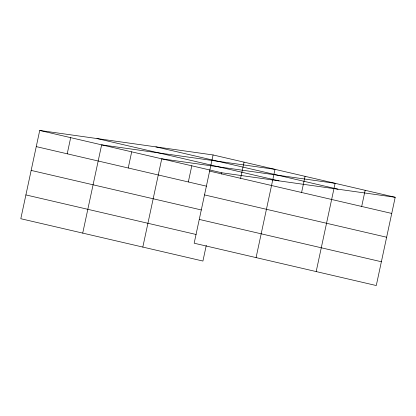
<?xml version="1.0" encoding="UTF-8"?>
<svg xmlns="http://www.w3.org/2000/svg" width="416" height="416" viewBox="0 0 416 416"><rect width="100%" height="100%" fill="white"/><g stroke="black" fill="none" stroke-linecap="round" stroke-linejoin="round"><path stroke-width="0.62" d="M213.08 154.955L194.163 243.214L376.277 285.542L395.2 197.283L213.08 154.955L39.723 130.458L20.8 218.717L202.92 261.045L206.274 245.388M67.215 153.811L70.678 137.654M82.722 233.106L101.639 144.851L275.002 169.348L256.079 257.603M128.227 167.991L131.69 151.835M142.818 247.073L161.741 158.818L335.098 183.316L316.181 271.575M188.328 181.958L191.792 165.802M221.572 174.028L221.837 172.786L395.2 197.283M240.578 178.308L244.041 162.152M301.59 192.488L305.053 176.332M361.686 206.456L365.149 190.299M155.875 146.874L337.99 189.197M96.928 138.544L279.048 180.872M39.723 130.458L221.837 172.786M209.617 171.111L391.737 213.439M36.26 146.614L206.482 186.176M204.516 194.906L386.636 237.234M31.158 170.409L201.38 209.971M199.264 219.419L381.378 261.747M25.901 194.922L196.123 234.484"/></g></svg>
